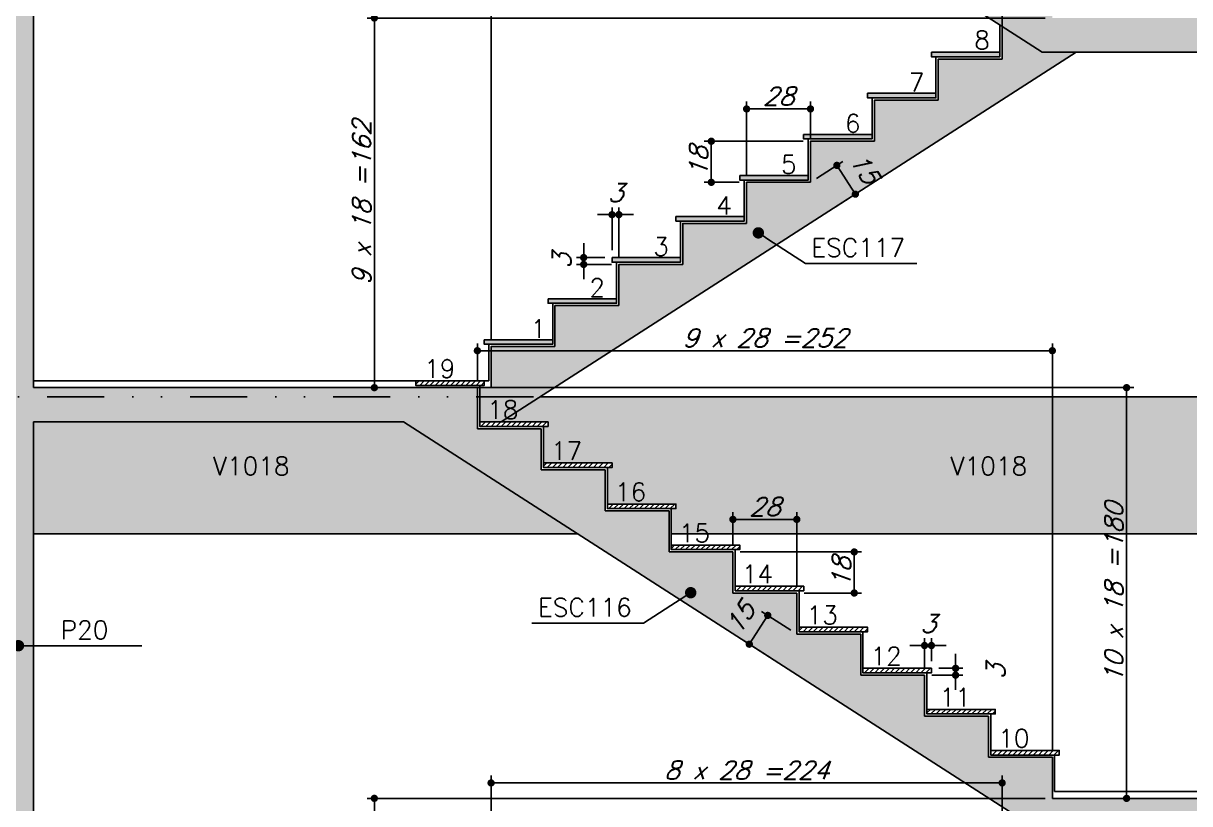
# Model space of a CAD drawing. Header units: millimetres. Extents: x -832 to 3668, y -1574 to 5296.
# Drawn here: x -415 to 97, y 1839 to 2181 of the extents above; entities that cross this region are included whole.
import ezdxf
from ezdxf import colors
from ezdxf.entities.mleader import LeaderData, LeaderLine
from ezdxf.math import Vec2, Vec3

# ---------------------------------------------------------------- set-up
doc = ezdxf.new("R2010")
doc.units = ezdxf.units.MM
doc.header["$LTSCALE"] = 50
doc.linetypes.add('DIVIDE2', pattern=[0.625, 0.25, -0.125, 0, -0.125, 0, -0.125])
for name, color, linetype in [('F-AUX-RED', 1, 'Continuous'), ('F-BOCEL CORTE', 2, 'Continuous'), ('F-BOCEL VISTA', 253, 'Continuous'), ('F-CORTE', 4, 'Continuous'), ('F-COTAS', 106, 'Continuous'), ('F-EIXOS-DET', 1, 'Continuous'), ('F-ESC CORTE', 4, 'Continuous'), ('F-ESC NOME', 2, 'Continuous'), ('F-ESC NUM', 2, 'Continuous'), ('F-ESC SOLIDO CORTE', 71, 'Continuous'), ('F-ESC VISTA', 2, 'Continuous'), ('F-REV_VISTA', 254, 'Continuous'), ('F-REVESTIMENTO', 1, 'Continuous'), ('F-SOLIDO', 71, 'Continuous'), ('F-TEXTO-YELLOW', 2, 'Continuous'), ('F-VISTA', 2, 'Continuous'), ('F-VISTA SÓLIDO', 254, 'Continuous'), ('F-VISTA SÓLIDO ESCADA', 253, 'Continuous')]:
    doc.layers.add(name, color=color, linetype=linetype)
doc.styles.add('5385-ARQ-PB-BAS-PLA-TER-TORRE-A-106-TXT$0$R60-75', font='romans.shx', dxfattribs={"height": 0.1125})
doc.styles.add('CP-TEXT-INCL', font='romans.shx', dxfattribs={"oblique": 20})
doc.styles.add('MCP', font='romans.shx')
doc.styles.add('ROMANS', font='romans.shx')
doc.styles.get("Standard").update_dxf_attribs({"font": 'arial.ttf'})
doc.dimstyles.new('CP-COTAS-50', dxfattribs={"dimscale": 0.64, "dimtxt": 12.5, "dimasz": 5, "dimexe": 5, "dimexo": 5, "dimgap": 2.5, "dimtad": 1, "dimdec": 1, "dimdsep": 46, "dimtxsty": 'CP-TEXT-INCL', "dimblk1": 'DOT', "dimblk2": 'DOT', "dimsah": 1, "dimcen": 9, "dimclrd": 256, "dimclre": 256, "dimclrt": 256, "dimadec": 0, "dimazin": 0, "dimtfac": 1, "dimtdec": 1, "dimtmove": 2, "dimatfit": 3, "dimldrblk": 'DOT', "dimfxl": 5, "dimtolj": 1, "dimarcsym": 0})
pattern_1 = [(0, (0, 0), (0, 6.985), [5.08, -1.905]), (90, (0, 0), (-6.985, 4e-16), [5.08, -1.905])]

# ---------------------------------------------------------------- blocks, each defined once
blk = doc.blocks.new('_DOT')
at = {"color": 0, "linetype": 'ByBlock'}
blk.add_line((-0.5, 0), (-1, 0), dxfattribs=at)
at = {"color": 0, "linetype": 'ByBlock', "const_width": 0.5}
blk.add_lwpolyline([(-0.25, 0, 1), (0.25, 0, 1)], format="xyb", close=True, dxfattribs=at)
blk = doc.blocks.new('BOCEL_EST')
at = {"layer": 'F-BOCEL CORTE'}
h = blk.add_hatch(dxfattribs=at)
h.set_pattern_fill('ANSI31', color=2, scale=0.5)
h.paths.add_polyline_path([(13.59, -262.25), (13.59, -260.25), (-16.41, -260.25), (-16.41, -262.25)])
at = {"layer": 'F-BOCEL CORTE', "color": 2}
blk.add_lwpolyline([(-16.41, -260.25), (-16.41, -262.25), (13.59, -262.25), (13.59, -260.25), (-16.41, -260.25)], dxfattribs=at)
blk = doc.blocks.new('*U435')
at = {"layer": 'F-BOCEL CORTE'}
h = blk.add_hatch(dxfattribs=at)
h.set_pattern_fill('ANSI31', color=2, scale=0.5)
h.set_pattern_definition([(45, (-56, 0), (-1.122532, 1.122532), [])])
h.paths.add_polyline_path([(-42.41, -262.25), (-42.41, -260.25), (-72.41, -260.25), (-72.41, -262.25)])
at = {"layer": 'F-BOCEL CORTE', "color": 2}
blk.add_lwpolyline([(-72.41, -260.25), (-72.41, -262.25), (-42.41, -262.25), (-42.41, -260.25), (-72.41, -260.25)], dxfattribs=at)
blk = doc.blocks.new('BOCEL_VISTA_EST')
at = {"layer": 'F-BOCEL VISTA'}
h = blk.add_hatch(color=254, dxfattribs=at)
h.dxf.hatch_style = 1
h.paths.add_polyline_path([(-209.57, -462.94), (-209.57, -460.94), (-239.57, -460.94), (-239.57, -462.94)])
blk.add_lwpolyline([(-239.57, -460.94), (-239.57, -462.94), (-209.57, -462.94), (-209.57, -460.94), (-239.57, -460.94)], dxfattribs=at)
blk = doc.blocks.new('*D460')
at = {"layer": 'DEFPOINTS', "color": 0, "transparency": 16777216}
for p in [(-69.57, 2143.21), (-69.57, 2127.34), (-97.57, 2111.06)]:
    blk.add_point(p, dxfattribs=at)
at = {"layer": 'F-COTAS', "lineweight": -2, "transparency": 16777216}
for p, q in [((-97.57, 2114.26), (-97.57, 2146.41)), ((-94.37, 2143.21), (-72.77, 2143.21)), ((-69.57, 2130.54), (-69.57, 2146.41))]:
    blk.add_line(p, q, dxfattribs=at)
at = {"layer": 'F-COTAS', "lineweight": -2, "transparency": 16777216, "xscale": 3.2, "yscale": 3.2, "zscale": 3.2, "rotation": 180}
blk.add_blockref('_DOT', (-97.57, 2143.21), dxfattribs=at)
at = {"layer": 'F-COTAS', "lineweight": -2, "transparency": 16777216, "xscale": 3.2, "yscale": 3.2, "zscale": 3.2}
blk.add_blockref('_DOT', (-69.57, 2143.21), dxfattribs=at)
at = {"layer": 'F-COTAS', "transparency": 16777216, "insert": (-83.57, 2148.81), "char_height": 8, "attachment_point": 5, "style": 'CP-TEXT-INCL'}
blk.add_mtext('\\A1;28', dxfattribs=at)
blk = doc.blocks.new('*D461')
at = {"layer": 'DEFPOINTS', "color": 0, "transparency": 16777216}
for p in [(-69.57, 2129.06), (-113.04, 2111.06), (-97.57, 2111.06)]:
    blk.add_point(p, dxfattribs=at)
at = {"layer": 'F-COTAS', "lineweight": -2, "transparency": 16777216}
for p, q in [((-72.77, 2129.06), (-116.24, 2129.06)), ((-113.04, 2125.86), (-113.04, 2114.26)), ((-100.77, 2111.06), (-116.24, 2111.06))]:
    blk.add_line(p, q, dxfattribs=at)
at = {"layer": 'F-COTAS', "lineweight": -2, "transparency": 16777216, "xscale": 3.2, "yscale": 3.2, "zscale": 3.2}
for p, rotation in [((-113.04, 2129.06), 90), ((-113.04, 2111.06), 270)]:
    blk.add_blockref('_DOT', p, dxfattribs=dict(at, rotation=rotation))
at = {"layer": 'F-COTAS', "transparency": 16777216, "insert": (-118.64, 2120.06), "char_height": 8, "attachment_point": 5, "rotation": 90, "style": 'CP-TEXT-INCL'}
blk.add_mtext('\\A1;18', dxfattribs=at)
blk = doc.blocks.new('*D462')
at = {"layer": 'DEFPOINTS', "color": 0, "transparency": 16777216}
for p in [(-156.57, 2096.88), (-156.57, 2078.06), (-153.57, 2075.06)]:
    blk.add_point(p, dxfattribs=at)
at = {"layer": 'F-COTAS', "lineweight": -2, "transparency": 16777216}
for p, q in [((-159.77, 2096.88), (-162.97, 2096.88)), ((-156.57, 2081.26), (-156.57, 2100.08)), ((-153.57, 2096.88), (-156.57, 2096.88)), ((-153.57, 2078.26), (-153.57, 2100.08)), ((-150.37, 2096.88), (-147.17, 2096.88))]:
    blk.add_line(p, q, dxfattribs=at)
at = {"layer": 'F-COTAS', "lineweight": -2, "transparency": 16777216, "xscale": 3.2, "yscale": 3.2, "zscale": 3.2}
blk.add_blockref('_DOT', (-156.57, 2096.88), dxfattribs=at)
at = {"layer": 'F-COTAS', "lineweight": -2, "transparency": 16777216, "xscale": 3.2, "yscale": 3.2, "zscale": 3.2, "rotation": 180}
blk.add_blockref('_DOT', (-153.57, 2096.88), dxfattribs=at)
at = {"layer": 'F-COTAS', "transparency": 16777216, "insert": (-155.07, 2106.48), "char_height": 8, "attachment_point": 5, "style": 'CP-TEXT-INCL'}
blk.add_mtext('\\A1;3', dxfattribs=at)
blk = doc.blocks.new('*D463')
at = {"layer": 'DEFPOINTS', "color": 0, "transparency": 16777216}
for p in [(-168.98, 2078.06), (-156.57, 2078.06), (-153.57, 2075.06)]:
    blk.add_point(p, dxfattribs=at)
at = {"layer": 'F-COTAS', "lineweight": -2, "transparency": 16777216}
for p, q in [((-168.98, 2081.26), (-168.98, 2084.46)), ((-159.77, 2078.06), (-172.18, 2078.06)), ((-168.98, 2075.06), (-168.98, 2078.06)), ((-156.77, 2075.06), (-172.18, 2075.06)), ((-168.98, 2071.86), (-168.98, 2068.66))]:
    blk.add_line(p, q, dxfattribs=at)
at = {"layer": 'F-COTAS', "lineweight": -2, "transparency": 16777216, "xscale": 3.2, "yscale": 3.2, "zscale": 3.2}
for p, rotation in [((-168.98, 2078.06), 270), ((-168.98, 2075.06), 90)]:
    blk.add_blockref('_DOT', p, dxfattribs=dict(at, rotation=rotation))
at = {"layer": 'F-COTAS', "transparency": 16777216, "insert": (-178.58, 2076.56), "char_height": 8, "attachment_point": 5, "rotation": 90, "style": 'CP-TEXT-INCL'}
blk.add_mtext('\\A1;3', dxfattribs=at)
blk = doc.blocks.new('*D518')
at = {"layer": 'DEFPOINTS', "color": 0, "transparency": 16777216}
for p in [(-16.57, 1908.05), (-16.57, 1898.06), (-19.57, 1895.06)]:
    blk.add_point(p, dxfattribs=at)
at = {"layer": 'F-COTAS', "lineweight": -2, "transparency": 16777216}
for p, q in [((-22.77, 1908.05), (-25.97, 1908.05)), ((-19.57, 1898.26), (-19.57, 1911.25)), ((-19.57, 1908.05), (-16.57, 1908.05)), ((-16.57, 1901.26), (-16.57, 1911.25)), ((-13.37, 1908.05), (-10.17, 1908.05))]:
    blk.add_line(p, q, dxfattribs=at)
at = {"layer": 'F-COTAS', "lineweight": -2, "transparency": 16777216, "xscale": 3.2, "yscale": 3.2, "zscale": 3.2}
blk.add_blockref('_DOT', (-19.57, 1908.05), dxfattribs=at)
at = {"layer": 'F-COTAS', "lineweight": -2, "transparency": 16777216, "xscale": 3.2, "yscale": 3.2, "zscale": 3.2, "rotation": 180}
blk.add_blockref('_DOT', (-16.57, 1908.05), dxfattribs=at)
at = {"layer": 'F-COTAS', "transparency": 16777216, "insert": (-18.07, 1917.65), "char_height": 8, "attachment_point": 5, "style": 'CP-TEXT-INCL'}
blk.add_mtext('\\A1;3', dxfattribs=at)
blk = doc.blocks.new('*D519')
at = {"layer": 'DEFPOINTS', "color": 0, "transparency": 16777216}
for p in [(-16.57, 1898.06), (-5.96, 1898.06), (-19.57, 1895.06)]:
    blk.add_point(p, dxfattribs=at)
at = {"layer": 'F-COTAS', "lineweight": -2, "transparency": 16777216}
for p, q in [((-5.96, 1901.26), (-5.96, 1904.46)), ((-13.37, 1898.06), (-2.76, 1898.06)), ((-5.96, 1895.06), (-5.96, 1898.06)), ((-16.37, 1895.06), (-2.76, 1895.06)), ((-5.96, 1891.86), (-5.96, 1888.66))]:
    blk.add_line(p, q, dxfattribs=at)
at = {"layer": 'F-COTAS', "lineweight": -2, "transparency": 16777216, "xscale": 3.2, "yscale": 3.2, "zscale": 3.2}
for p, rotation in [((-5.96, 1898.06), 270), ((-5.96, 1895.06), 90)]:
    blk.add_blockref('_DOT', p, dxfattribs=dict(at, rotation=rotation))
at = {"layer": 'F-COTAS', "transparency": 16777216, "insert": (11.64, 1896.56), "char_height": 8, "attachment_point": 5, "rotation": 90, "style": 'CP-TEXT-INCL'}
blk.add_mtext('\\A1;3', dxfattribs=at)
blk = doc.blocks.new('*D516')
at = {"layer": 'DEFPOINTS', "color": 0, "transparency": 16777216}
for p in [(-103.57, 1963.32), (-103.57, 1949.06), (-75.57, 1931.06)]:
    blk.add_point(p, dxfattribs=at)
at = {"layer": 'F-COTAS', "lineweight": -2, "transparency": 16777216}
for p, q in [((-103.57, 1952.26), (-103.57, 1966.52)), ((-78.77, 1963.32), (-100.37, 1963.32)), ((-75.57, 1934.26), (-75.57, 1966.52))]:
    blk.add_line(p, q, dxfattribs=at)
at = {"layer": 'F-COTAS', "lineweight": -2, "transparency": 16777216, "xscale": 3.2, "yscale": 3.2, "zscale": 3.2, "rotation": 180}
blk.add_blockref('_DOT', (-103.57, 1963.32), dxfattribs=at)
at = {"layer": 'F-COTAS', "lineweight": -2, "transparency": 16777216, "xscale": 3.2, "yscale": 3.2, "zscale": 3.2}
blk.add_blockref('_DOT', (-75.57, 1963.32), dxfattribs=at)
at = {"layer": 'F-COTAS', "transparency": 16777216, "insert": (-89.57, 1968.92), "char_height": 8, "attachment_point": 5, "style": 'CP-TEXT-INCL'}
blk.add_mtext('\\A1;28', dxfattribs=at)
blk = doc.blocks.new('*D517')
at = {"layer": 'DEFPOINTS', "color": 0, "transparency": 16777216}
for p in [(-103.57, 1949.06), (-75.57, 1931.06), (-50.4, 1931.06)]:
    blk.add_point(p, dxfattribs=at)
at = {"layer": 'F-COTAS', "lineweight": -2, "transparency": 16777216}
for p, q in [((-100.37, 1949.06), (-47.2, 1949.06)), ((-50.4, 1945.86), (-50.4, 1934.26)), ((-72.37, 1931.06), (-47.2, 1931.06))]:
    blk.add_line(p, q, dxfattribs=at)
at = {"layer": 'F-COTAS', "lineweight": -2, "transparency": 16777216, "xscale": 3.2, "yscale": 3.2, "zscale": 3.2}
for p, rotation in [((-50.4, 1949.06), 90), ((-50.4, 1931.06), 270)]:
    blk.add_blockref('_DOT', p, dxfattribs=dict(at, rotation=rotation))
at = {"layer": 'F-COTAS', "transparency": 16777216, "insert": (-56, 1940.06), "char_height": 8, "attachment_point": 5, "rotation": 90, "style": 'CP-TEXT-INCL'}
blk.add_mtext('\\A1;18', dxfattribs=at)
blk = doc.blocks.new('*D561')
at = {"layer": 'DEFPOINTS', "color": 0, "transparency": 16777216}
for p in [(14.43, 1847.82), (14.43, 1823.06), (-209.57, 1697.06)]:
    blk.add_point(p, dxfattribs=at)
at = {"layer": 'F-COTAS', "lineweight": -2, "transparency": 16777216}
for p, q in [((-209.57, 1700.26), (-209.57, 1851.02)), ((14.43, 1826.26), (14.43, 1851.02)), ((-206.37, 1847.82), (11.23, 1847.82))]:
    blk.add_line(p, q, dxfattribs=at)
at = {"layer": 'F-COTAS', "lineweight": -2, "transparency": 16777216, "xscale": 3.2, "yscale": 3.2, "zscale": 3.2, "rotation": 180}
blk.add_blockref('_DOT', (-209.57, 1847.82), dxfattribs=at)
at = {"layer": 'F-COTAS', "lineweight": -2, "transparency": 16777216, "xscale": 3.2, "yscale": 3.2, "zscale": 3.2}
blk.add_blockref('_DOT', (14.43, 1847.82), dxfattribs=at)
at = {"layer": 'F-COTAS', "transparency": 16777216, "insert": (-97.57, 1853.42), "char_height": 8, "attachment_point": 5, "style": 'CP-TEXT-INCL'}
blk.add_mtext('\\A1;8 x 28 =224', dxfattribs=at)
blk = doc.blocks.new('*D562')
at = {"layer": 'DEFPOINTS', "color": 0, "transparency": 16777216}
for p in [(14.43, 2189.82), (14.43, 2165.06), (-209.57, 2039.06)]:
    blk.add_point(p, dxfattribs=at)
at = {"layer": 'F-COTAS', "lineweight": -2, "transparency": 16777216}
for p, q in [((-209.57, 2042.26), (-209.57, 2193.02)), ((-206.37, 2189.82), (11.23, 2189.82)), ((14.43, 2168.26), (14.43, 2193.02))]:
    blk.add_line(p, q, dxfattribs=at)
at = {"layer": 'F-COTAS', "lineweight": -2, "transparency": 16777216, "xscale": 3.2, "yscale": 3.2, "zscale": 3.2, "rotation": 180}
blk.add_blockref('_DOT', (-209.57, 2189.82), dxfattribs=at)
at = {"layer": 'F-COTAS', "lineweight": -2, "transparency": 16777216, "xscale": 3.2, "yscale": 3.2, "zscale": 3.2}
blk.add_blockref('_DOT', (14.43, 2189.82), dxfattribs=at)
at = {"layer": 'F-COTAS', "transparency": 16777216, "insert": (-97.57, 2195.42), "char_height": 8, "attachment_point": 5, "style": 'CP-TEXT-INCL'}
blk.add_mtext('\\A1;8 x 28 =224', dxfattribs=at)
blk = doc.blocks.new('*D564')
at = {"layer": 'DEFPOINTS', "color": 0, "transparency": 16777216}
for p in [(-215.57, 2037.26), (-215.57, 2021.06), (36.43, 1859.06)]:
    blk.add_point(p, dxfattribs=at)
at = {"layer": 'F-COTAS', "lineweight": -2, "transparency": 16777216}
for p, q in [((-215.57, 2024.26), (-215.57, 2040.46)), ((36.43, 1862.26), (36.43, 2040.46)), ((33.23, 2037.26), (-212.37, 2037.26))]:
    blk.add_line(p, q, dxfattribs=at)
at = {"layer": 'F-COTAS', "lineweight": -2, "transparency": 16777216, "xscale": 3.2, "yscale": 3.2, "zscale": 3.2, "rotation": 180}
blk.add_blockref('_DOT', (-215.57, 2037.26), dxfattribs=at)
at = {"layer": 'F-COTAS', "lineweight": -2, "transparency": 16777216, "xscale": 3.2, "yscale": 3.2, "zscale": 3.2}
blk.add_blockref('_DOT', (36.43, 2037.26), dxfattribs=at)
at = {"layer": 'F-COTAS', "transparency": 16777216, "insert": (-89.57, 2042.86), "char_height": 8, "attachment_point": 5, "style": 'CP-TEXT-INCL'}
blk.add_mtext('\\A1;9 x 28 =252', dxfattribs=at)
blk = doc.blocks.new('*D597')
at = {"layer": 'DEFPOINTS', "color": 0, "transparency": 16777216}
for p in [(-260.73, 1841.06), (36.43, 1841.06), (-209.57, 1679.06)]:
    blk.add_point(p, dxfattribs=at)
at = {"layer": 'F-COTAS', "lineweight": -2, "transparency": 16777216}
for p, q in [((33.23, 1841.06), (-263.93, 1841.06)), ((-260.73, 1682.26), (-260.73, 1837.86)), ((-212.77, 1679.06), (-263.93, 1679.06))]:
    blk.add_line(p, q, dxfattribs=at)
at = {"layer": 'F-COTAS', "lineweight": -2, "transparency": 16777216, "xscale": 3.2, "yscale": 3.2, "zscale": 3.2}
for p, rotation in [((-260.73, 1841.06), 90), ((-260.73, 1679.06), 270)]:
    blk.add_blockref('_DOT', p, dxfattribs=dict(at, rotation=rotation))
at = {"layer": 'F-COTAS', "transparency": 16777216, "insert": (-266.33, 1760.06), "char_height": 8, "attachment_point": 5, "rotation": 90, "style": 'CP-TEXT-INCL'}
blk.add_mtext('\\A1;9 x 18 =162', dxfattribs=at)
blk = doc.blocks.new('*D598')
at = {"layer": 'DEFPOINTS', "color": 0, "transparency": 16777216}
for p in [(-215.57, 2021.06), (68.98, 2021.06), (36.43, 1841.06)]:
    blk.add_point(p, dxfattribs=at)
at = {"layer": 'F-COTAS', "lineweight": -2, "transparency": 16777216}
for p, q in [((-212.37, 2021.06), (72.18, 2021.06)), ((68.98, 1844.26), (68.98, 2017.86)), ((39.63, 1841.06), (72.18, 1841.06))]:
    blk.add_line(p, q, dxfattribs=at)
at = {"layer": 'F-COTAS', "lineweight": -2, "transparency": 16777216, "xscale": 3.2, "yscale": 3.2, "zscale": 3.2}
for p, rotation in [((68.98, 2021.06), 90), ((68.98, 1841.06), 270)]:
    blk.add_blockref('_DOT', p, dxfattribs=dict(at, rotation=rotation))
at = {"layer": 'F-COTAS', "transparency": 16777216, "insert": (63.38, 1931.06), "char_height": 8, "attachment_point": 5, "rotation": 90, "style": 'CP-TEXT-INCL'}
blk.add_mtext('\\A1;10 x 18 =180', dxfattribs=at)
blk = doc.blocks.new('*D599')
at = {"layer": 'DEFPOINTS', "color": 0, "transparency": 16777216}
for p in [(-260.73, 2183.06), (36.43, 2183.06), (-209.57, 2021.06)]:
    blk.add_point(p, dxfattribs=at)
at = {"layer": 'F-COTAS', "lineweight": -2, "transparency": 16777216}
for p, q in [((33.23, 2183.06), (-263.93, 2183.06)), ((-260.73, 2024.26), (-260.73, 2179.86)), ((-212.77, 2021.06), (-263.93, 2021.06))]:
    blk.add_line(p, q, dxfattribs=at)
at = {"layer": 'F-COTAS', "lineweight": -2, "transparency": 16777216, "xscale": 3.2, "yscale": 3.2, "zscale": 3.2}
for p, rotation in [((-260.73, 2183.06), 90), ((-260.73, 2021.06), 270)]:
    blk.add_blockref('_DOT', p, dxfattribs=dict(at, rotation=rotation))
at = {"layer": 'F-COTAS', "transparency": 16777216, "insert": (-266.33, 2102.06), "char_height": 8, "attachment_point": 5, "rotation": 90, "style": 'CP-TEXT-INCL'}
blk.add_mtext('\\A1;9 x 18 =162', dxfattribs=at)
blk = doc.blocks.new('*D643')
at = {"layer": 'DEFPOINTS', "color": 0, "transparency": 16777216}
for p in [(-75.57, 1913.06), (-96.4, 1908.63), (-83.68, 1900.45)]:
    blk.add_point(p, dxfattribs=at)
at = {"layer": 'F-COTAS', "lineweight": -2, "transparency": 16777216}
for p, q in [((-78.26, 1914.79), (-90.98, 1922.97)), ((-90.02, 1918.55), (-94.67, 1911.32)), ((-86.37, 1902.18), (-99.09, 1910.36))]:
    blk.add_line(p, q, dxfattribs=at)
at = {"layer": 'F-COTAS', "lineweight": -2, "transparency": 16777216, "xscale": 3.2, "yscale": 3.2, "zscale": 3.2}
for p, rotation in [((-88.29, 1921.24), 57.26229061808807), ((-96.4, 1908.63), 237.2622906180881)]:
    blk.add_blockref('_DOT', p, dxfattribs=dict(at, rotation=rotation))
at = {"layer": 'F-COTAS', "transparency": 16777216, "insert": (-100.42, 1920.13), "char_height": 8, "attachment_point": 5, "rotation": 57.2623, "style": 'CP-TEXT-INCL'}
blk.add_mtext('\\A1;15', dxfattribs=at)
blk = doc.blocks.new('*D644')
at = {"layer": 'DEFPOINTS', "color": 0, "transparency": 16777216}
for p in [(-69.57, 2111.06), (-49.91, 2105.86), (-61.45, 2098.44)]:
    blk.add_point(p, dxfattribs=at)
at = {"layer": 'F-COTAS', "lineweight": -2, "transparency": 16777216}
for p, q in [((-66.87, 2112.79), (-55.33, 2120.21)), ((-56.3, 2115.79), (-51.65, 2108.55)), ((-58.76, 2100.17), (-47.22, 2107.59))]:
    blk.add_line(p, q, dxfattribs=at)
at = {"layer": 'F-COTAS', "lineweight": -2, "transparency": 16777216, "xscale": 3.2, "yscale": 3.2, "zscale": 3.2}
for p, rotation in [((-58.03, 2118.48), 122.7352262721074), ((-49.91, 2105.86), 302.7352262721074)]:
    blk.add_blockref('_DOT', p, dxfattribs=dict(at, rotation=rotation))
at = {"layer": 'F-COTAS', "transparency": 16777216, "insert": (-45.9, 2117.36), "char_height": 8, "attachment_point": 5, "rotation": 302.7352, "style": 'CP-TEXT-INCL'}
blk.add_mtext('\\A1;15', dxfattribs=at)

msp = doc.modelspace()

# ---------------------------------------------------------------- hatches: boundary and pattern name
h = msp.add_hatch()
h.set_pattern_fill('ANGLE', color=256)
h.set_pattern_definition(pattern_1)
h.paths.add_polyline_path([(-19.47, 2167.56), (-2.52, 2167.56), (-2.52, 2179.56), (-19.47, 2179.56)], flags=9)
h = msp.add_hatch()
h.set_pattern_fill('ANGLE', color=256)
h.set_pattern_definition(pattern_1)
h.paths.add_polyline_path([(-35.57, 2149.56), (-18.62, 2149.56), (-18.62, 2161.56), (-35.57, 2161.56)], flags=9)
h = msp.add_hatch()
h.set_pattern_fill('ANGLE', color=256)
h.set_pattern_definition(pattern_1)
h.paths.add_polyline_path([(-63.57, 2131.56), (-46.62, 2131.56), (-46.62, 2143.56), (-63.57, 2143.56)], flags=9)
h = msp.add_hatch()
h.set_pattern_fill('ANGLE', color=256)
h.set_pattern_definition(pattern_1)
h.paths.add_polyline_path([(-91.57, 2113.56), (-74.62, 2113.56), (-74.62, 2125.56), (-91.57, 2125.56)], flags=9)
h = msp.add_hatch()
h.set_pattern_fill('ANGLE', color=256)
h.set_pattern_definition(pattern_1)
h.paths.add_polyline_path([(-119.95, 2095.56), (-102.62, 2095.56), (-102.62, 2107.56), (-119.95, 2107.56)], flags=9)
h = msp.add_hatch()
h.set_pattern_fill('ANGLE', color=256)
h.set_pattern_definition(pattern_1)
h.paths.add_polyline_path([(-58.37, 2083.66), (-13.85, 2083.66), (-13.85, 2098.66), (-58.37, 2098.66)], flags=9)
h = msp.add_hatch()
h.set_pattern_fill('ANGLE', color=256)
h.set_pattern_definition(pattern_1)
h.paths.add_polyline_path([(-147.57, 2077.56), (-130.62, 2077.56), (-130.62, 2089.56), (-147.57, 2089.56)], flags=9)
h = msp.add_hatch()
h.set_pattern_fill('ANGLE', color=256)
h.set_pattern_definition(pattern_1)
h.paths.add_polyline_path([(-175.57, 2059.56), (-158.62, 2059.56), (-158.62, 2071.56), (-175.57, 2071.56)], flags=9)
h = msp.add_hatch()
h.set_pattern_fill('ANGLE', color=256)
h.set_pattern_definition(pattern_1)
h.paths.add_polyline_path([(-201.28, 2041.56), (-186.62, 2041.56), (-186.62, 2053.56), (-201.28, 2053.56)], flags=9)
h = msp.add_hatch()
h.set_pattern_fill('ANGLE', color=256)
h.set_pattern_definition(pattern_1)
h.paths.add_polyline_path([(-228.15, 2023.95), (-212.73, 2023.95), (-212.73, 2035.95), (-228.15, 2035.95)], flags=9)
h = msp.add_hatch()
h.set_pattern_fill('ANGLE', color=256)
h.set_pattern_definition(pattern_1)
h.paths.add_polyline_path([(-199.18, 2005.95), (-183.37, 2005.95), (-183.37, 2017.95), (-199.18, 2017.95)], flags=9)
h = msp.add_hatch()
h.set_pattern_fill('ANGLE', color=256)
h.set_pattern_definition(pattern_1)
h.paths.add_polyline_path([(-171.18, 1987.95), (-155.37, 1987.95), (-155.37, 1999.95), (-171.18, 1999.95)], flags=9)
h = msp.add_hatch()
h.set_pattern_fill('ANGLE', color=256)
h.set_pattern_definition(pattern_1)
h.paths.add_polyline_path([(-333.1, 1980.72), (-293.29, 1980.72), (-293.29, 1992.72), (-333.1, 1992.72)], flags=9)
h = msp.add_hatch()
h.set_pattern_fill('ANGLE', color=256)
h.set_pattern_definition(pattern_1)
h.paths.add_polyline_path([(16.33, 1980.72), (56.14, 1980.72), (56.14, 1992.72), (16.33, 1992.72)], flags=9)
h = msp.add_hatch()
h.set_pattern_fill('ANGLE', color=256)
h.set_pattern_definition(pattern_1)
h.paths.add_polyline_path([(-143.18, 1969.95), (-127.37, 1969.95), (-127.37, 1981.95), (-143.18, 1981.95)], flags=9)
h = msp.add_hatch()
h.set_pattern_fill('ANGLE', color=256)
h.set_pattern_definition(pattern_1)
h.paths.add_polyline_path([(-115.18, 1951.95), (-99.37, 1951.95), (-99.37, 1963.95), (-115.18, 1963.95)], flags=9)
h = msp.add_hatch()
h.set_pattern_fill('ANGLE', color=256)
h.set_pattern_definition(pattern_1)
h.paths.add_polyline_path([(-87.56, 1933.95), (-71.37, 1933.95), (-71.37, 1945.95), (-87.56, 1945.95)], flags=9)
h = msp.add_hatch()
h.set_pattern_fill('ANGLE', color=256)
h.set_pattern_definition(pattern_1)
h.paths.add_polyline_path([(-59.18, 1915.95), (-43.37, 1915.95), (-43.37, 1927.95), (-59.18, 1927.95)], flags=9)
h = msp.add_hatch()
h.set_pattern_fill('ANGLE', color=256)
h.set_pattern_definition(pattern_1)
h.paths.add_polyline_path([(-398.68, 1908.89), (-374.11, 1908.89), (-374.11, 1920.89), (-398.68, 1920.89)], flags=9)
h = msp.add_hatch()
h.set_pattern_fill('ANGLE', color=256)
h.set_pattern_definition(pattern_1)
h.paths.add_polyline_path([(-31.18, 1897.95), (-15.37, 1897.95), (-15.37, 1909.95), (-31.18, 1909.95)], flags=9)
h = msp.add_hatch()
h.set_pattern_fill('ANGLE', color=256)
h.set_pattern_definition(pattern_1)
h.paths.add_polyline_path([(-137.13, 1882.28), (-83.08, 1882.28), (-83.08, 1897.28), (-137.13, 1897.28)], flags=9)
h = msp.add_hatch()
h.set_pattern_fill('ANGLE', color=256)
h.set_pattern_definition(pattern_1)
h.paths.add_polyline_path([(-0.89, 1879.95), (12.63, 1879.95), (12.63, 1891.95), (-0.89, 1891.95)], flags=9)
h = msp.add_hatch()
h.set_pattern_fill('ANGLE', color=256)
h.set_pattern_definition(pattern_1)
h.paths.add_polyline_path([(24.82, 1861.95), (40.63, 1861.95), (40.63, 1873.95), (24.82, 1873.95)], flags=9)
h = msp.add_hatch()
h.set_pattern_fill('ANGLE', color=256)
h.set_pattern_definition(pattern_1)
h.paths.add_polyline_path([(48.79, 1843.95), (65.37, 1843.95), (65.37, 1855.95), (48.79, 1855.95)], flags=9)
at = {"layer": 'F-ESC SOLIDO CORTE'}
h = msp.add_hatch(color=256, dxfattribs=at)
h.dxf.hatch_style = 1
h.paths.add_polyline_path([(-215.57, 2363.06), (-410.07, 2363.06), (-410.07, 2348.06), (-247.95, 2348.06), (32.02, 2168.06), (166.93, 2168.06), (166.93, 2183.06), (36.43, 2183.06), (36.43, 2201.06), (8.43, 2201.06), (8.43, 2219.06), (-19.57, 2219.06), (-19.57, 2237.06), (-47.57, 2237.06), (-47.57, 2255.06), (-75.57, 2255.06), (-75.57, 2273.06), (-103.57, 2273.06), (-103.57, 2291.06), (-131.57, 2291.06), (-131.57, 2309.06), (-159.57, 2309.06), (-159.57, 2327.06), (-187.57, 2327.06), (-187.57, 2345.06), (-215.57, 2345.06)])
h = msp.add_hatch(color=256, dxfattribs=at)
h.dxf.hatch_style = 1
h.paths.add_polyline_path([(-187.57, 2003.06), (-215.57, 2003.06), (-215.57, 2021.06), (-410.07, 2021.06), (-410.07, 2006.06), (-247.95, 2006.06), (32.02, 1826.06), (166.93, 1826.06), (166.93, 1841.06), (36.43, 1841.06), (36.43, 1859.06), (8.43, 1859.06), (8.43, 1877.06), (-19.57, 1877.06), (-19.57, 1895.06), (-47.57, 1895.06), (-47.57, 1913.06), (-75.57, 1913.06), (-75.57, 1931.06), (-103.57, 1931.06), (-103.57, 1949.06), (-131.57, 1949.06), (-131.57, 1967.06), (-159.57, 1967.06), (-159.57, 1985.06), (-187.57, 1985.06)])
at = {"layer": 'F-SOLIDO'}
h = msp.add_hatch(color=256, dxfattribs=at)
h.dxf.hatch_style = 1
h.paths.add_polyline_path([(-410.07, 4294.74), (-429.07, 4294.73), (-429.07, -692.94), (-478.03, -692.94), (-478.03, -947.94), (-410.07, -947.94)])
h.paths.add_polyline_path([(-307.57, -692.94), (-410.07, -692.94), (-410.07, -947.94), (-307.57, -947.94)])
at = {"layer": 'F-VISTA SÓLIDO'}
h = msp.add_hatch(color=256, dxfattribs=at)
h.dxf.hatch_style = 1
h.paths.add_polyline_path([(-429.07, 2017.06), (-478.03, 2017.06), (-478.03, 1967.06), (-429.07, 1967.06)])
h.paths.add_polyline_path([(-247.95, 2006.06), (-410.07, 2006.06), (-410.07, 1957.06), (-171.74, 1957.06)])
h.paths.add_polyline_path([(166.93, 2017.06), (-188.05, 2017.06), (-205.16, 2006.06), (-184.57, 2006.06), (-184.57, 2004.06), (-186.57, 2004.06), (-186.57, 1988.06), (-156.57, 1988.06), (-156.57, 1986.06), (-158.57, 1986.06), (-158.57, 1970.06), (-128.57, 1970.06), (-128.57, 1968.06), (-130.57, 1968.06), (-130.57, 1957.06), (166.93, 1957.06)])
at = {"layer": 'F-VISTA SÓLIDO ESCADA'}
h = msp.add_hatch(color=256, dxfattribs=at)
h.dxf.hatch_style = 1
h.paths.add_polyline_path([(46.84, 2168.06), (32.02, 2168.06), (14.43, 2179.37), (14.43, 2165.06), (-13.57, 2165.06), (-13.57, 2147.06), (-41.57, 2147.06), (-41.57, 2129.06), (-69.57, 2129.06), (-69.57, 2111.06), (-97.57, 2111.06), (-97.57, 2093.06), (-125.57, 2093.06), (-125.57, 2075.06), (-153.57, 2075.06), (-153.57, 2057.06), (-181.57, 2057.06), (-181.57, 2039.06), (-209.57, 2039.06), (-209.57, 2021.06), (-214.57, 2021.06), (-214.57, 2006.06), (-205.16, 2006.06)])

# ---------------------------------------------------------------- linework, layer by layer
at = {"layer": 'F-CORTE'}
for p, q in [((-410.07, 2348.06), (-410.07, 2021.06)), ((-410.07, 2006.06), (-410.07, 1679.06))]:
    msp.add_line(p, q, dxfattribs=at)
at = {"layer": 'F-EIXOS-DET', "color": 252, "linetype": 'DIVIDE2', "ltscale": 2}
msp.add_lwpolyline([(-466.84, 2017.06), (248.16, 2017.06)], dxfattribs=at)
at = {"layer": 'F-ESC CORTE'}
for p, q in [((-215.57, 2021.06), (-215.57, 2003.06)), ((-410.07, 2006.06), (-247.95, 2006.06)), ((-187.57, 2003.06), (-187.57, 1985.06)), ((-159.57, 1985.06), (-159.57, 1967.06)), ((-131.57, 1967.06), (-131.57, 1949.06)), ((-103.57, 1949.06), (-103.57, 1931.06)), ((-47.57, 1913.06), (-47.57, 1895.06)), ((-19.57, 1877.06), (-19.57, 1895.06)), ((8.43, 1877.06), (8.43, 1859.06)), ((36.43, 1841.06), (36.43, 1859.06)), ((166.93, 1841.06), (36.43, 1841.06))]:
    msp.add_line(p, q, dxfattribs=at)
for points in [[(-247.95, 2348.06), (32.02, 2168.06), (166.93, 2168.06)], [(-410.07, 2021.06), (-215.57, 2021.06)], [(-247.95, 2006.06), (32.02, 1826.06), (166.93, 1826.06)], [(-215.57, 2003.06), (-187.57, 2003.06)], [(-187.57, 1985.06), (-159.57, 1985.06)], [(-159.57, 1967.06), (-131.57, 1967.06)], [(-131.57, 1949.06), (-103.57, 1949.06)], [(-103.57, 1931.06), (-75.57, 1931.06)], [(-75.57, 1913.06), (-75.57, 1931.06)], [(-75.57, 1913.06), (-47.57, 1913.06)], [(-47.57, 1895.06), (-19.57, 1895.06)], [(-19.57, 1877.06), (8.43, 1877.06)], [(8.43, 1859.06), (36.43, 1859.06)]]:
    msp.add_lwpolyline(points, dxfattribs=at)
at = {"layer": 'F-ESC VISTA'}
for points in [[(14.43, 2165.06), (14.43, 2179.37)], [(-205.16, 2006.06), (-205.16, 2006.06), (46.84, 2168.06)], [(-13.57, 2147.06), (-13.57, 2165.06), (14.43, 2165.06)], [(-41.57, 2129.06), (-41.57, 2147.06), (-13.57, 2147.06)], [(-69.57, 2111.06), (-69.57, 2129.06), (-41.57, 2129.06)], [(-97.57, 2093.06), (-97.57, 2111.06), (-69.57, 2111.06)], [(-125.57, 2075.06), (-125.57, 2093.06), (-97.57, 2093.06)], [(-153.57, 2057.06), (-153.57, 2075.06), (-125.57, 2075.06)], [(-181.57, 2039.06), (-181.57, 2057.06), (-153.57, 2057.06)], [(-214.57, 2021.06), (-209.57, 2021.06), (-209.57, 2039.06), (-181.57, 2039.06)]]:
    msp.add_lwpolyline(points, dxfattribs=at)
at = {"layer": 'F-REV_VISTA'}
for points in [[(13.43, 2166.06), (13.43, 2180.01)], [(-14.57, 2148.06), (-14.57, 2166.06), (13.43, 2166.06)], [(-42.57, 2130.06), (-42.57, 2148.06), (-14.57, 2148.06)], [(-70.57, 2112.06), (-70.57, 2130.06), (-42.57, 2130.06)], [(-98.57, 2094.06), (-98.57, 2112.06), (-70.57, 2112.06)], [(-126.57, 2076.06), (-126.57, 2094.06), (-98.57, 2094.06)], [(-154.57, 2058.06), (-154.57, 2076.06), (-126.57, 2076.06)], [(-182.57, 2040.06), (-182.57, 2058.06), (-154.57, 2058.06)], [(-210.57, 2024.06), (-210.57, 2040.06), (-182.57, 2040.06)], [(-212.57, 2024.06), (-210.57, 2024.06)]]:
    msp.add_lwpolyline(points, dxfattribs=at)
at = {"layer": 'F-REVESTIMENTO'}
for p, q in [((-214.57, 2004.06), (-214.57, 2022.06)), ((-186.57, 2004.06), (-214.57, 2004.06)), ((-186.57, 1986.06), (-186.57, 2004.06)), ((-158.57, 1986.06), (-186.57, 1986.06)), ((-158.57, 1968.06), (-158.57, 1986.06)), ((-130.57, 1968.06), (-158.57, 1968.06)), ((-130.57, 1950.06), (-130.57, 1968.06)), ((-102.57, 1950.06), (-130.57, 1950.06)), ((-102.57, 1932.06), (-102.57, 1950.06)), ((-74.57, 1932.06), (-102.57, 1932.06)), ((-74.57, 1914.06), (-74.57, 1932.06)), ((-46.57, 1914.06), (-74.57, 1914.06)), ((-46.57, 1896.06), (-46.57, 1914.06)), ((-18.57, 1896.06), (-46.57, 1896.06)), ((-18.57, 1878.06), (-18.57, 1896.06)), ((9.43, 1878.06), (-18.57, 1878.06)), ((9.43, 1860.06), (9.43, 1878.06)), ((37.43, 1860.06), (9.43, 1860.06)), ((37.43, 1844.06), (37.43, 1860.06)), ((37.43, 1844.06), (166.93, 1844.06))]:
    msp.add_line(p, q, dxfattribs=at)
msp.add_lwpolyline([(-214.57, 2022.06), (-242.57, 2022.06), (-242.57, 2024.06), (-410.07, 2024.06)], dxfattribs=at)
at = {"layer": 'F-VISTA'}
for points in [[(-188.05, 2017.06), (166.93, 2017.06)], [(-410.07, 1957.06), (-171.74, 1957.06)], [(-130.57, 1957.06), (166.93, 1957.06)]]:
    msp.add_lwpolyline(points, dxfattribs=at)

# ---------------------------------------------------------------- block references
at = {"layer": 'F-BOCEL CORTE'}
for name, p in [('*U435', (-170.15, 2284.31)), ('BOCEL_EST', (-198.15, 2266.31)), ('BOCEL_EST', (-170.15, 2248.31)), ('BOCEL_EST', (-142.15, 2230.31)), ('BOCEL_EST', (-114.15, 2212.31)), ('BOCEL_EST', (-86.15, 2194.31)), ('BOCEL_EST', (-58.15, 2176.31)), ('BOCEL_EST', (-30.15, 2158.31)), ('BOCEL_EST', (-2.15, 2140.31)), ('BOCEL_EST', (25.85, 2122.31))]:
    msp.add_blockref(name, p, dxfattribs=at)
at = {"layer": 'F-BOCEL VISTA'}
for p in [(223, 2629), (195, 2611), (167, 2593), (139, 2575), (111, 2557), (83, 2539), (55, 2521), (27, 2503)]:
    msp.add_blockref('BOCEL_VISTA_EST', p, dxfattribs=at)

# ---------------------------------------------------------------- texts
at = {"layer": 'F-ESC NOME', "style": 'ROMANS'}
for s, p in [('ESC117', (-69.25, 2078.45)), ('ESC116', (-189.05, 1920.76))]:
    msp.add_text(s, height=8, dxfattribs=at).set_placement(p)
at = {"layer": 'F-ESC NUM', "style": '5385-ARQ-PB-BAS-PLA-TER-TORRE-A-106-TXT$0$R60-75'}
for s, p in [('8', (2.19, 2169.41)), ('7', (-26.49, 2150.9)), ('6', (-54.49, 2132.9)), ('5', (-82.49, 2114.9)), ('4', (-110.87, 2096.9)), ('3', (-138.49, 2078.9)), ('2', (-166.49, 2060.9)), ('1', (-192.2, 2042.9)), ('19', (-238.93, 2025.37)), ('18', (-211.29, 2007.37)), ('17', (-183.31, 1989.37)), ('16', (-155.29, 1971.37)), ('15', (-127.29, 1953.37)), ('14', (-99.67, 1935.37)), ('13', (-71.29, 1917.37)), ('12', (-43.29, 1899.37)), ('11', (-13.01, 1881.37)), ('10', (12.71, 1863.37))]:
    msp.add_text(s, height=8, dxfattribs=at).set_placement(p)
at = {"layer": 'F-TEXTO-YELLOW', "style": 'MCP'}
for s, p in [('V1018', (-331.48, 1982.72)), ('V1018', (-8.19, 1982.72)), ('P20', (-398.2, 1910.89))]:
    msp.add_text(s, height=8, dxfattribs=at).set_placement(p)

# ---------------------------------------------------------------- dimensions: what is measured, and where the dimension line sits
at = {"layer": 'F-COTAS'}
for base, p1, p2, text, picture, middle in [((14.43, 2189.82), (-209.57, 2039.06), (14.43, 2165.06), '8 x 28 =<>', '*D562', (-97.57, 2195.42)), ((-215.57, 2037.26), (36.43, 1859.06), (-215.57, 2021.06), '9 x 28 =<>', '*D564', (-89.57, 2042.86)), ((14.43, 1847.82), (-209.57, 1697.06), (14.43, 1823.06), '8 x 28 =<>', '*D561', (-97.57, 1853.42))]:
    dim = msp.add_linear_dim(base=base, p1=p1, p2=p2, text=text, dimstyle='CP-COTAS-50', dxfattribs=at)
    dim.commit()
    dim.dimension.update_dxf_attribs({"geometry": picture, "text_midpoint": middle})
for base, p1, p2, text, picture, middle in [((-260.73, 2183.06), (-209.57, 2021.06), (36.43, 2183.06), '9 x 18 =<>', '*D599', (-266.33, 2102.06)), ((68.98, 2021.06), (36.43, 1841.06), (-215.57, 2021.06), '10 x 18 =<>', '*D598', (63.38, 1931.06)), ((-260.73, 1841.06), (-209.57, 1679.06), (36.43, 1841.06), '9 x 18 =<>', '*D597', (-266.33, 1760.06))]:
    dim = msp.add_linear_dim(base=base, p1=p1, p2=p2, angle=90, text=text, dimstyle='CP-COTAS-50', dxfattribs=at)
    dim.commit()
    dim.dimension.update_dxf_attribs({"geometry": picture, "text_midpoint": middle})
for base, p1, p2, picture, middle in [((-69.57, 2143.21), (-97.57, 2111.06), (-69.57, 2127.34), '*D460', (-83.57, 2148.81)), ((-156.57, 2096.88), (-153.57, 2075.06), (-156.57, 2078.06), '*D462', (-155.07, 2106.48)), ((-103.57, 1963.32), (-75.57, 1931.06), (-103.57, 1949.06), '*D516', (-89.57, 1968.92)), ((-16.57, 1908.05), (-19.57, 1895.06), (-16.57, 1898.06), '*D518', (-18.07, 1917.65))]:
    dim = msp.add_linear_dim(base=base, p1=p1, p2=p2, dimstyle='CP-COTAS-50', dxfattribs=at)
    dim.commit()
    dim.dimension.update_dxf_attribs({"geometry": picture, "text_midpoint": middle})
for base, p1, p2, picture, middle in [((-113.04, 2111.06), (-69.57, 2129.06), (-97.57, 2111.06), '*D461', (-118.64, 2120.06)), ((-168.98, 2078.06), (-153.57, 2075.06), (-156.57, 2078.06), '*D463', (-178.58, 2076.56)), ((-50.4, 1931.06), (-103.57, 1949.06), (-75.57, 1931.06), '*D517', (-56, 1940.06)), ((-5.96, 1898.06), (-19.57, 1895.06), (-16.57, 1898.06), '*D519', (11.64, 1896.56))]:
    dim = msp.add_linear_dim(base=base, p1=p1, p2=p2, angle=90, dimstyle='CP-COTAS-50', dxfattribs=at)
    dim.commit()
    dim.dimension.update_dxf_attribs({"geometry": picture, "text_midpoint": middle})
for p1, p2, distance, picture, middle in [((-69.57, 2111.06), (-61.45, 2098.44), 13.72, '*D644', (-45.9, 2117.36)), ((-75.57, 1913.06), (-83.68, 1900.45), -15.13, '*D643', (-100.42, 1920.13))]:
    dim = msp.add_aligned_dim(p1=p1, p2=p2, distance=distance, dimstyle='CP-COTAS-50', dxfattribs=at)
    dim.commit()
    dim.dimension.update_dxf_attribs({"geometry": picture, "text_midpoint": middle})

# ---------------------------------------------------------------- leaders
at = {"layer": 'F-AUX-RED'}
ml = msp.add_multileader_mtext('Standard', dxfattribs=at)
ml.set_content('', color=256)
ml.set_leader_properties()
ml.set_arrow_properties(name='DOT')
ml.build(insert=Vec2(0, 0))
ml.multileader.update_dxf_attribs({"text_right_attachment_type": 6, "dogleg_length": 0.36, "arrow_head_size": 5})
ctx = ml.context
ctx.base_point, ctx.char_height, ctx.arrow_head_size, ctx.landing_gap_size, ctx.plane_origin = Vec3(-22.93, 2075.54), 0.18, 5, 0.09, Vec3(-92.42, 2093.54)
ctx.right_attachment = 6
notes = []
notes.append((ctx, [(0, (1, 1, 0), (-71.77, 2075.54), (1, 0), 48.84, [(0, [(-92.42, 2088.9)], 0, [])])]))
ctx.mtext.insert, ctx.mtext.flow_direction = Vec3(-22.84, 2075.63), 5
ml = msp.add_multileader_mtext('Standard', dxfattribs=at)
ml.set_content('', color=256)
ml.set_leader_properties()
ml.set_arrow_properties(name='DOT')
ml.build(insert=Vec2(0, 0))
ml.multileader.update_dxf_attribs({"text_right_attachment_type": 6, "dogleg_length": 0.36, "arrow_head_size": 5})
ctx = ml.context
ctx.base_point, ctx.char_height, ctx.arrow_head_size, ctx.landing_gap_size, ctx.plane_origin = Vec3(-191.73, 1917.93), 0.18, 5, 0.09, Vec3(-122.07, 1935.84)
ctx.right_attachment, ctx.text_align_type = 6, 2
notes.append((ctx, [(0, (1, 1, 0), (-142.71, 1917.84), (-1, 0), 48.84, [(0, [(-122.07, 1931.2)], 0, [])])]))
ctx.mtext.insert, ctx.mtext.alignment, ctx.mtext.flow_direction = Vec3(-191.64, 1918.02), 3, 5
ml = msp.add_multileader_mtext('Standard', dxfattribs=at)
ml.set_content('', color=256)
ml.set_leader_properties()
ml.set_arrow_properties(name='DOT')
ml.build(insert=Vec2(0, 0))
ml.multileader.update_dxf_attribs({"text_right_attachment_type": 6, "dogleg_length": 0.36, "arrow_head_size": 5})
ctx = ml.context
ctx.base_point, ctx.char_height, ctx.arrow_head_size, ctx.landing_gap_size, ctx.plane_origin = Vec3(-362.58, 1907.97), 0.18, 5, 0.09, Vec3(-416.72, 1925.97)
ctx.right_attachment = 6
notes.append((ctx, [(0, (1, 1, 0), (-396.07, 1907.97), (1, 0), 33.49, [(0, [(-416.72, 1907.97)], 0, [])])]))
ctx.mtext.insert, ctx.mtext.flow_direction = Vec3(-362.49, 1908.06), 5
for ctx, leaders in notes:
    for number, flags, end, landing, length, lines in leaders:
        leader = LeaderData()
        leader.index, (leader.has_last_leader_line, leader.has_dogleg_vector, leader.attachment_direction) = number, flags
        leader.last_leader_point, leader.dogleg_vector, leader.dogleg_length = Vec3(end), Vec3(landing), length
        for number, points, colour, breaks in lines:
            line = LeaderLine()
            line.index, line.vertices, line.color, line.breaks = number, Vec3.list(points), colors.encode_raw_color(colour), breaks
            leader.lines.append(line)
        ctx.leaders.append(leader)

doc.saveas('drawing.dxf')
